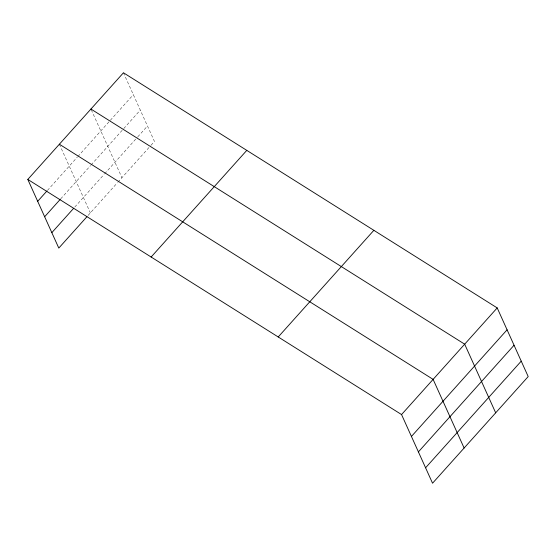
<?xml version="1.0" encoding="UTF-8"?>
<svg xmlns="http://www.w3.org/2000/svg" width="556" height="556" viewBox="0 0 556 556"><rect width="100%" height="100%" fill="white"/><g stroke="black" fill="none" stroke-linecap="round" stroke-linejoin="round"><path stroke-width="0.42" stroke-dasharray="2.78 2.08" d="M47.441 190.437L77.284 157.167M77.861 156.528L133.336 94.673M60.722 198.833L90.565 165.563M91.135 164.923L123.189 129.187M123.759 128.554L140.3 110.102M74.789 207.054L104.055 174.424M104.632 173.785L137.214 137.457M137.784 136.818L147.479 126.004M88.07 215.45L117.337 182.813M117.914 182.173L150.454 145.887M151.023 145.255L154.45 141.439L123.453 72.78M91.281 109.824L121.931 177.698M59.367 144.233L90.364 212.892"/><path stroke-width="0.83" d="M27.8 179.428L123.453 72.78L497.203 307.92L528.2 376.572L432.547 483.22L401.55 414.561L27.8 179.428L58.797 248.08L86.924 216.729M37.683 201.314L46.864 191.076M44.654 216.75L60.145 199.472M51.833 232.651L73.642 208.333M151.135 257.018L246.788 150.377M278.215 336.971L373.861 230.323M401.55 414.561L497.203 307.92M411.433 436.453L507.086 329.805M418.404 451.889L514.05 345.241M425.583 467.784L521.229 361.143M90.927 109.039L464.677 344.178L495.681 412.837M59.367 144.233L433.117 379.373L464.114 448.025"/></g></svg>
